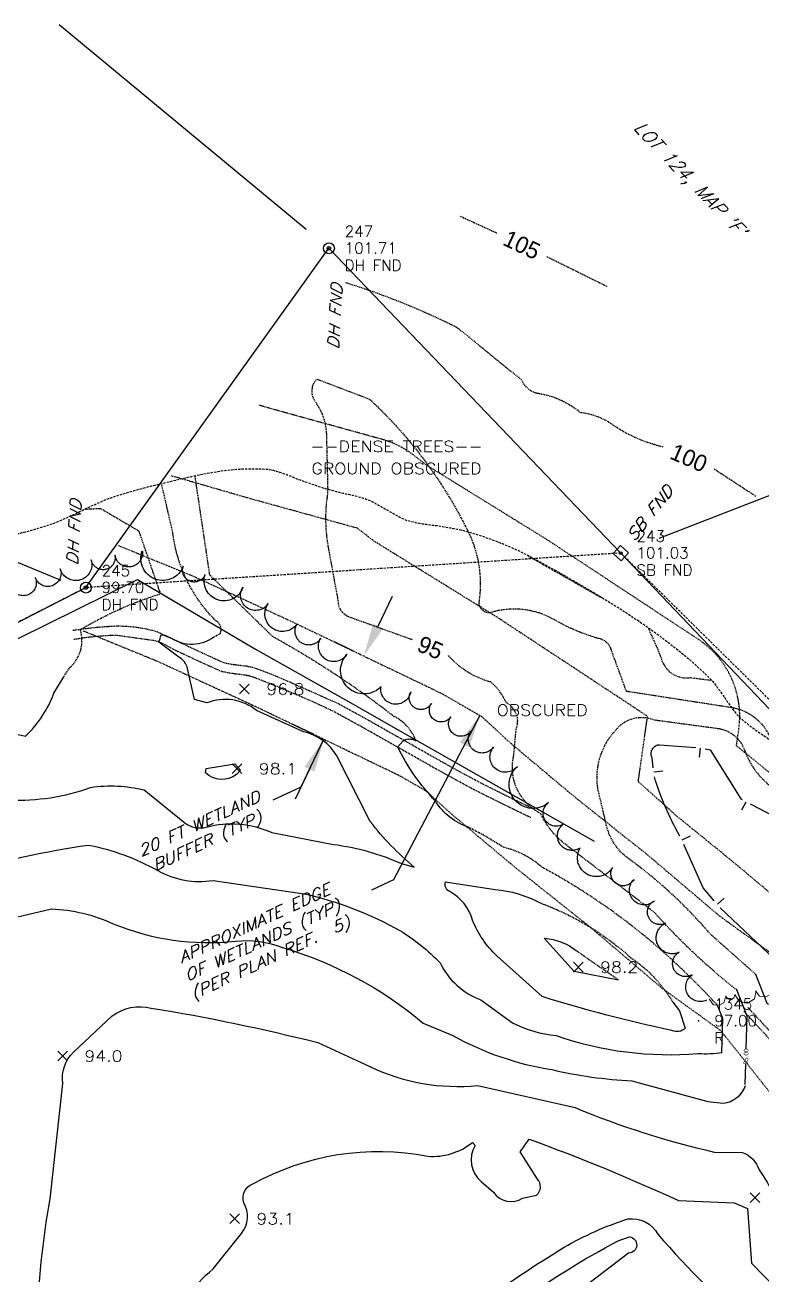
# Model space of a CAD drawing. Header units: feet. Extents: x 1023941 to 1026768, y 90264 to 94497.
# Drawn here: x 1025410.9 to 1025570.7, y 93540.8 to 93811.6 of the extents above; entities that cross this region are included whole.
import ezdxf
from ezdxf.enums import TextEntityAlignment as Align

# ---------------------------------------------------------------- set-up
doc = ezdxf.new("R2010")
doc.units = ezdxf.units.FT
doc.header["$MEASUREMENT"] = 0
for name, pattern in [('BORDER4', [0.4375, 0.125, -0.0625, 0.125, -0.0625, 0, -0.0625]), ('DASHDOT2', [0.5, 0.25, -0.11875, 0.0125, -0.11875]), ('DASHED', [0.75, 0.5, -0.25]), ('HIDDEN', [0.375, 0.25, -0.125]), ('HIDDEN2', [0.1875, 0.125, -0.0625]), ('LTP600', [40, 40, 0]), ('LTP707', [40, 40, 0])]:
    doc.linetypes.add(name, pattern=pattern)
for name, color, linetype in [('ANNOTATE', 10, 'Continuous'), ('CF-FORMLINE', 11, 'HIDDEN'), ('CF-INDEX', 11, 'Continuous'), ('CF-INTERMED', 9, 'Continuous'), ('CF-OB_INTER', 9, 'HIDDEN'), ('CF-OBDEPINT', 9, 'LTP707'), ('CF-OBS_INDX', 11, 'HIDDEN'), ('DENSE_WD', 9, 'DASHED'), ('DESC', 6, 'Continuous'), ('E1ABL', 4, 'Continuous'), ('E1WFL-DIG', 4, 'DASHDOT2'), ('E2BDL', 5, 'Continuous'), ('E6ABT-L', 4, 'Continuous'), ('E6BDW', 6, 'Continuous'), ('E6SBT', 6, 'Continuous'), ('E6TOS-R', 9, 'Continuous'), ('E6TRL', 9, 'Continuous'), ('E6WBL', 6, 'BORDER4'), ('E7B-S', 3, 'Continuous'), ('E7B-T', 3, 'Continuous'), ('E7WFT', 3, 'Continuous'), ('ELEV', 9, 'Continuous'), ('F1-E1COL', 11, 'Continuous'), ('F1-E6COL', 9, 'Continuous'), ('OBFENCE', 10, 'HIDDEN2'), ('OUTLINE', 9, 'HIDDEN'), ('PNTS', 6, 'Continuous'), ('SPOTELEV', 9, 'Continuous'), ('TEXT-OBS', 6, 'Continuous'), ('TREELINE', 9, 'LTP600'), ('VTEXT', 10, 'Continuous'), ('W6TOS', 10, 'Continuous'), ('W6TVL', 10, 'DASHED')]:
    doc.layers.add(name, color=color, linetype=linetype)
doc.styles.add('60', font='simplex.shx', dxfattribs={"width": 1.15, "height": 2.4})
doc.styles.add('60S', font='simplex.shx', dxfattribs={"width": 1.15, "oblique": 22, "height": 2.4})
doc.styles.add('80SL', font='simplex.shx', dxfattribs={"oblique": 22, "height": 2.8})
doc.styles.add('S6', font='SIMPLEX', dxfattribs={"height": 0.083333})
doc.linetypes.add('CLF', pattern='A,0.28,-0.017891,["X",Standard,S=0.065,R=0,X=0,Y=-0.024733],-0.0663', length=0.364191)
doc.dimstyles.get("Standard").update_dxf_attribs({"dimtxt": 0.18, "dimasz": 0.18, "dimexe": 0.18, "dimexo": 0.0625, "dimgap": 0.09, "dimtad": 0, "dimtih": 1, "dimtoh": 1, "dimdec": 4, "dimzin": 0, "dimdsep": 46, "dimtxsty": 'Standard', "dimcen": 0.09, "dimadec": 0, "dimazin": 0, "dimtfac": 1, "dimtdec": 4, "dimtofl": 0, "dimtmove": 0, "dimatfit": 3, "dimfxl": 1, "dimtolj": 1, "dimtzin": 0, "dimarcsym": 0})

# ---------------------------------------------------------------- blocks, each defined once
blk = doc.blocks.new('*U339')
at = {"layer": 'F1-E6COL', "elevation": 96, "flags": 128}
blk.add_lwpolyline([(1025561.98, 93588.92), (1025562.19, 93596.35), (1025561.05, 93599.2)], dxfattribs=at)
blk = doc.blocks.new('*U338')
at = {"layer": 'F1-E6COL', "elevation": 94, "flags": 128}
blk.add_lwpolyline([(1025572.96, 93574.29), (1025572.54, 93575.32), (1025576.84, 93591.18), (1025574.07, 93595.03), (1025573.27, 93599.14), (1025571.89, 93599.47), (1025569.33, 93605.89)], dxfattribs=at)
blk = doc.blocks.new('*U337')
at = {"layer": 'F1-E1COL', "elevation": 95, "flags": 128}
for points in [[(1025567.26, 93589.75), (1025567.47, 93596.85), (1025565.19, 93602.55)], [(1025567.04, 93582.02), (1025567.17, 93586.5)]]:
    blk.add_lwpolyline(points, dxfattribs=at)
at = {"layer": 'F1-E1COL', "insert": (1025567.21, 93588.13, 95), "char_height": 1, "attachment_point": 5, "rotation": 88.3411}
blk.add_mtext('{95.00}', dxfattribs=at)
blk = doc.blocks.new('TREE2')
at = {"color": 0, "linetype": 'ByBlock', "lineweight": 0}
for points in [[(0.22, 0.008), (0.188, 0.09), (0.106, 0.122), (0.024, 0.09), (-0.008, 0.008)], [(0.318, 0.008), (0.302, 0.041), (0.269, 0.057), (0.237, 0.041), (0.22, 0.008)], [(0.498, 0.008), (0.465, 0.073), (0.4, 0.09), (0.351, 0.073), (0.318, 0.008)]]:
    blk.add_lwpolyline(points, dxfattribs=at)
blk = doc.blocks.new('*D372')
at = {"layer": 'DEFPOINTS', "color": 0}
for p in [(1025484.33, 93674.91), (1025475.68, 93656.87), (1025475.68, 93656.87)]:
    blk.add_point(p, dxfattribs=at)
at = {"layer": 'E6SBT', "color": 0, "lineweight": -2}
for p, q in [((1025487.44, 93681.4), (1025490.56, 93687.89)), ((1025482.07, 93675.99), (1025477.84, 93678.02)), ((1025473.42, 93657.95), (1025469.19, 93659.99)), ((1025472.56, 93650.38), (1025469.45, 93643.89))]:
    blk.add_line(p, q, dxfattribs=at)
at = {"layer": 'E6SBT', "color": 0}
for points in [[(1025486.36, 93681.92), (1025488.52, 93680.88), (1025484.33, 93674.91)], [(1025471.48, 93650.9), (1025473.65, 93649.86), (1025475.68, 93656.87)]]:
    blk.add_solid(points, dxfattribs=at)
blk = doc.blocks.new('SB')
at = {"flags": 128}
blk.add_lwpolyline([(0.0294, 0.0294), (-0.0294, 0.0294), (-0.0294, -0.0294), (0.0294, -0.0294)], close=True, dxfattribs=at)
blk.add_circle((0, 0), 0.00738)
blk = doc.blocks.new('IP')
for radius in [0.0296, 0.00977]:
    blk.add_circle((0, 0), radius)
blk = doc.blocks.new('POINT')
blk.add_point((0, 0))
at = {"layer": 'DESC', "style": 'S6'}
blk.add_attdef('DESC', (0.1191, -0.1698), '', height=0.0833, dxfattribs=at)
at = {"layer": 'ELEV', "style": 'S6'}
blk.add_attdef('ELEV', (0.1191, -0.0403), '', height=0.0833, dxfattribs=at)
at = {"layer": 'PNTS', "style": 'S6'}
blk.add_attdef('POINT', (0.1191, 0.0855), '', height=0.0833, dxfattribs=at)
blk = doc.blocks.new('SPOT')
for p, q in [((-0.5, -0.5), (0.5, 0.5)), ((-0.5, 0.5), (0.5, -0.5))]:
    blk.add_line(p, q)
blk = doc.blocks.new('DEPRESS2')
blk.add_line((0.005859, -0.996094), (0.001953, -0.001953))

msp = doc.modelspace()

# ---------------------------------------------------------------- linework, layer by layer
at = {"layer": 'CF-FORMLINE', "flags": 128}
for points, elevation in [([(1025505.22, 93770.23), (1025513.18, 93766.58)], 105), ([(1025524.03, 93761.46), (1025537.17, 93754.97)], 105), ([(1025560.33, 93715.45), (1025569.35, 93709.55)], 100)]:
    msp.add_lwpolyline(points, dxfattribs=dict(at, elevation=elevation))
for points, elevation in [([(1025480.39, 93755.86, -0.040140881), (1025504.54, 93746.13), (1025518.56, 93734.74, 0.276588653), (1025522.36, 93731.81, -0.13176258), (1025531.29, 93727.71, -0.12933581), (1025538.60189, 93724.8553, 0.09202103), (1025549.32, 93720.23)], 100), ([(1025476.58, 93711.08), (1025476.29, 93723.08, 0.147876658), (1025473.71033, 93730.21062, -0.334276281), (1025474.14, 93734.93), (1025485.59, 93730.57, -0.091489764), (1025507.02, 93701.75)], 95), ([(1025564.15, 93663.77, -0.280029057), (1025572.76, 93656.34)], 95)]:
    msp.add_lwpolyline(points, format="xyb", dxfattribs=dict(at, elevation=elevation))
at = {"layer": 'CF-INDEX', "elevation": 95, "flags": 128}
msp.add_lwpolyline([(1025333.8, 93475.22), (1025382.72, 93501.02, -0.036782592), (1025385.4511, 93525.3304, 0.099821085), (1025379.73, 93543.87, 0.026528962), (1025383.6, 93584.21, -0.049389218), (1025394.82, 93615.02), (1025416.59, 93620.11, -0.098782072), (1025429.98033, 93616.89598, 0.124004916), (1025456.49006, 93613.09689, -0.126520228), (1025466.72, 93611.73, -0.103556268), (1025497.2, 93595.36), (1025503.65, 93592.64, 0.08653613), (1025525.08615, 93585.28404, 0.042979096), (1025542.49, 93582.82), (1025558.96, 93578.38), (1025562.29, 93577.98, 0.282837132), (1025567.12253, 93581.84431, -0.106466595)], format="xyb", dxfattribs=at)
at = {"layer": 'CF-INTERMED', "flags": 128}
for points, elevation in [([(1025442.63, 93678.78, 0.308044235), (1025451.83, 93679.05)], 97), ([(1025407.44, 93643.73, 0.099170414), (1025425.1, 93646.44, -0.094815791), (1025436.7, 93645.89), (1025445.52674, 93638.74045, 0.242328327), (1025450.17932, 93637.84972, -0.174422899), (1025464.36, 93636.66), (1025477.74986, 93634.08889, -0.073598733), (1025492.50609, 93629.94063), (1025495.24, 93629.17, -0.053824712), (1025485.73474, 93639.04484), (1025478.49, 93653.29, 0.208772617), (1025471.27, 93658.47), (1025461.06, 93663.11, 0.267968868), (1025450.323, 93664.77227), (1025447.64, 93665.48), (1025446.10686, 93672.19228, 0.229029557), (1025444.19757, 93674.66235), (1025439.91, 93677.88), (1025440.15, 93678.67)], 97), ([(1025285.93963, 93532.72519, 0.057882237), (1025295.62, 93557.4, -0.032363087), (1025307.02, 93574.18, 0.069119039), (1025317.2811, 93593.57113, -0.137544118), (1025339.38, 93613.88), (1025362.1674, 93628.95408, 0.088149042), (1025378.65, 93640.36), (1025382.07, 93647.34, -0.255214928), (1025387.94, 93651.94, 0.095772666), (1025403.08, 93659.31), (1025411.01, 93657.56, 0.11547071), (1025417.14, 93666.86), (1025419.12, 93670.18)], 98), ([(1025507.2, 93637.73, -0.176527898), (1025499.86, 93643.48, -0.076831524), (1025491.7, 93655.21), (1025492.9, 93656.56)], 96), ([(1025343.97, 93526.07), (1025351.13, 93563.94), (1025352.9, 93575.4), (1025354, 93580.48, 0.133045315), (1025364.73, 93596.69, 0.048412341), (1025373.62, 93619.66, -0.038839746), (1025397.31095, 93628.25614, -0.027338708), (1025424.55, 93633.95, -0.082869778), (1025439.64176, 93628.40827, 0.168236119), (1025451.6377, 93626.28456), (1025471.40847, 93623.38929, -0.072091434), (1025492.17674, 93615.41039, -0.062933886), (1025500.88522, 93608.41668, 0.194304558), (1025509.73, 93600.4), (1025516.56315, 93595.43354, 0.095936248), (1025526.08, 93592.66, 0.105342842), (1025556.8, 93588.78, 0.061156373), (1025562.05728, 93589.01873)], 96), ([(1025551.34, 93599.9), (1025552.77335, 93597.98813), (1025554.03, 93594.27, -0.321040273), (1025551.15805, 93593.74967, -0.023967584), (1025523.03, 93601.1), (1025513.17865, 93609.9574, -0.114645806), (1025507.93271, 93617.67134, 0.192921344), (1025503, 93623.87, -0.430691928), (1025502.08, 93625.97), (1025512.84, 93624.33, -0.100276554), (1025522.55, 93621.43)], 97), ([(1025539.58, 93604.64), (1025529.93, 93606.52), (1025523.47, 93613.77, -0.148457178), (1025530.53, 93610.99)], 98), ([(1025413.55, 93529.81, -0.03776539), (1025416.3, 93557.31), (1025419.05, 93582.29, -0.236252302), (1025421.35254, 93589.03023), (1025429.75, 93596.93, -0.218623461), (1025438.25, 93598.63, -0.021537058), (1025474.35, 93591.14), (1025485.65972, 93585.92445, 0.136990159), (1025509.01, 93581.85), (1025530.17, 93577.05, 0.043123987), (1025560.33893, 93567.41971), (1025566.48, 93567.35, -0.218984592), (1025570.05629, 93563.54578, -0.138058185), (1025574.55, 93551.91, -0.06454627), (1025586.67, 93540.25)], 94), ([(1025441.65687, 93529.01851, -0.107538934), (1025451.64, 93542.1), (1025457.84, 93549.8, 0.318658505), (1025458.29327, 93556.44742, -0.405716871), (1025460.30534, 93560.52447, -0.176643843), (1025498.19412, 93566.50731, 0.190103594), (1025507.89, 93569.5), (1025507.89, 93569.5), (1025508.46, 93568.83, 0.370073077), (1025509.8, 93561.03), (1025512.47, 93558.69, 0.401776503), (1025518.73205, 93557.41114), (1025521.81, 93558.1, 0.412817322), (1025521.99914, 93561.57609), (1025518.22, 93567.5), (1025520.19, 93570.24, -0.019076655), (1025552.56, 93556.93), (1025564.66, 93556.39), (1025567.54, 93555.2), (1025568.43, 93543.31), (1025574.20891, 93537.43472, -0.243799125)], 93), ([(1025492.10193, 93520.1675, -0.049142926), (1025527.7885, 93546.77554, -0.055219423), (1025541.6, 93552.92, -0.30853052), (1025548.12, 93549.62, 0.048043898), (1025569.73, 93528.63, 0.264368628)], 92), ([(1025497.38168, 93517.23832, -0.075324936), (1025539.60285, 93548.24484), (1025541.95, 93549.03, -0.961220802), (1025541.72, 93545.54), (1025529.4087, 93536.1433, 0.077934125)], 91)]:
    msp.add_lwpolyline(points, format="xyb", dxfattribs=dict(at, elevation=elevation))
at = {"layer": 'CF-INTERMED', "elevation": 98, "flags": 128}
msp.add_lwpolyline([(1025457.57, 93650.14), (1025456.7, 93649.21, -0.371382601), (1025450.03, 93649.62), (1025450.15, 93650.52), (1025456.38, 93651.54), (1025457.57, 93650.14)], format="xyb", close=True, dxfattribs=at)
at = {"layer": 'CF-OB_INTER', "flags": 128}
for points, elevation in [([(1025451.83, 93679.05), (1025453.16, 93679.75, 0.408575869), (1025452.26213, 93682.51606, -0.168871461), (1025442.89385, 93701.77975), (1025440.48, 93712.24)], 97), ([(1025492.9, 93656.56, -0.278293812), (1025495.64, 93656.54), (1025495.64, 93656.54, 0.197330498), (1025490.84654, 93661.8334, 0.03829238), (1025464.58, 93679.11), (1025450.95, 93692.44), (1025447.76, 93713.81)], 96), ([(1025419.12, 93670.18), (1025420.59, 93672.41, 0.296607725), (1025422.86, 93680.61, -0.060462886), (1025440.27, 93688.39), (1025435.62, 93701.92), (1025427.26, 93706.83), (1025423.77, 93706.67)], 98), ([(1025546.04, 93680.84), (1025548.15, 93676.16), (1025548.97, 93673.95, 0.361620842), (1025555.14287, 93670.22833), (1025559.72, 93669.65)], 96), ([(1025569.41378, 93605.84035), (1025569.41378, 93605.84035), (1025559.5, 93614.62, 0.060440805), (1025541.50879, 93631.17083, -0.192297452), (1025536.76, 93639.08), (1025535.13, 93645.89, -0.233527212), (1025538.94582, 93658.83795, -0.339632784), (1025547.29, 93661.08), (1025560.84893, 93659.26648, -0.294881733), (1025566.94702, 93654.35992, 0.209608935), (1025576.39064, 93644.49616), (1025585.23653, 93639.70455)], 94), ([(1025561.1151, 93599.10006, 0.028121735), (1025547.96769, 93611.93841, 0.053936825), (1025522.91728, 93629.18579, 0.122629252), (1025514.65497, 93633.45545), (1025510.85933, 93635.7653), (1025507.2, 93637.73)], 96), ([(1025522.55, 93621.43, -0.095649704), (1025542.17, 93609.59)], 97), ([(1025542.17, 93609.59, -0.110819256), (1025551.34, 93599.9)], 97)]:
    msp.add_lwpolyline(points, format="xyb", dxfattribs=dict(at, elevation=elevation))
for points, elevation in [([(1025520, 93696.6), (1025535.98, 93687.5)], 96), ([(1025440.15, 93678.67), (1025440.45, 93679.6), (1025442.63, 93678.78)], 97), ([(1025530.53, 93610.99), (1025538.96, 93605.17)], 98), ([(1025538.96, 93605.17), (1025539.58, 93604.64)], 98)]:
    msp.add_lwpolyline(points, dxfattribs=dict(at, elevation=elevation))
at = {"layer": 'CF-OBDEPINT', "elevation": 93, "flags": 128}
for points in [[(1025547.11, 93650.71), (1025546.83, 93652.93, -0.530341877), (1025548.44, 93655.69), (1025556.36, 93655.05)], [(1025552.86, 93635.89, -0.053153031), (1025547.35, 93648.72)]]:
    msp.add_lwpolyline(points, format="xyb", dxfattribs=at)
for points in [[(1025558.34, 93654.78), (1025559.46, 93654.61), (1025566.07, 93643.96), (1025566.36, 93643.81)], [(1025568.13, 93642.88), (1025580.53, 93636.39)], [(1025560.34, 93621.88), (1025557.92, 93624.67), (1025553.73, 93634.08)], [(1025573.43976, 93609.16537), (1025561.6, 93620.33)]]:
    msp.add_lwpolyline(points, dxfattribs=at)
at = {"layer": 'CF-OBS_INDX', "elevation": 95, "flags": 128}
for points in [[(1025494.92, 93678.39), (1025481.66271, 93683.16087, -0.340962385), (1025478.80961, 93686.83507), (1025476.8, 93697.8, -0.0874838), (1025476.54, 93710.13), (1025476.58, 93711.08)], [(1025507.02, 93701.75, -0.151627494), (1025509.29704, 93686.63581, 0.480119232), (1025511.81789, 93684.36371, -0.210238586), (1025525.52, 93682.86, 0.065593246), (1025535.77346, 93678.62054, -0.248277233), (1025537.9406, 93676.2133), (1025541.21, 93667.32), (1025564.15, 93663.77)], [(1025565.19085, 93602.54521, -0.04424424), (1025547.38, 93619.32), (1025528.13, 93634.03, -0.117563033), (1025522.64, 93640.81, -0.344237549), (1025516.84, 93653.24), (1025517.37, 93659.09, 0.392334967), (1025515.19907, 93664.80595, 0.11208301), (1025511.85673, 93669.28841, -0.153450955), (1025502.63, 93675.07)]]:
    msp.add_lwpolyline(points, format="xyb", dxfattribs=at)
at = {"layer": 'DENSE_WD', "elevation": 122.82, "flags": 128}
msp.add_lwpolyline([(1024880.98, 93438.82, -0.040634), (1024864.79, 93408.82, -0.010548), (1024861.92, 93405.42, 0.11195), (1024859.06, 93402.01, 0.063532), (1024864.09, 93390.21, 0.007072), (1024870.51, 93379.5), (1024872.18, 93376.77), (1024875.09, 93375.5, 0.020045), (1024886.52, 93379.58, 0.002662), (1024889.44, 93380.72, -0.190237), (1024892.35, 93381.86), (1024894.7, 93379.97), (1024897.83, 93379.5, 0.087858), (1024900.75, 93380.64, -0.146986), (1024903.68, 93381.79), (1024906.43, 93380.4), (1024917.06, 93386.81), (1024928.4, 93393.65, -0.032851), (1024934.39, 93395.32, 0.020848), (1024940.39, 93396.99, 0.010775), (1024943.36, 93398.24, -0.065118), (1024946.33, 93399.49, -0.120713), (1024951.75, 93397.61, 0.091102), (1024957.17, 93395.72, 0.174164), (1024968.45, 93400.68, 0.085172), (1024971.71, 93406.52, -0.029453), (1024974.96, 93412.35, -0.038138), (1024978.84, 93417.14, -0.066789), (1024984.38, 93420.13, 0.023147), (1024989.92, 93423.13, 0.016272), (1024999.34, 93430.69, 0.008188), (1025006.75, 93437.31, -0.0119), (1025014.15, 93443.93, -0.000909), (1025024.7, 93451.95, -0.000221), (1025029.69, 93455.73, 0.005224), (1025034.67, 93459.5, 0.005359), (1025039.61, 93463.58, -0.018614), (1025044.55, 93467.67, -0.01836), (1025049.97, 93470.94, 0.002146), (1025055.39, 93474.2, 0.002296), (1025061.12, 93477.8, -0.006199), (1025066.85, 93481.4, -0.006417), (1025072.96, 93484.82, 0.004193), (1025079.07, 93488.24, 0.003981), (1025084.77, 93491.67, -0.002025), (1025090.46, 93495.11, -0.002038), (1025096.25, 93498.47, 0.012141), (1025102.04, 93501.83, 0.011698), (1025107.28, 93505.59, -0.004165), (1025112.52, 93509.35, -0.004097), (1025117.79, 93512.87, 0.028247), (1025123.07, 93516.39, 0.031635), (1025127.87, 93521.62, -0.027291), (1025132.67, 93526.85, -0.029554), (1025139.01, 93531.19, 0.011962), (1025145.34, 93535.54, 0.008987), (1025156.07, 93544.42, 0.002664), (1025161.01, 93548.71, -0.016569), (1025165.96, 93553, -0.014619), (1025177.04, 93560.27, -0.003348), (1025188.78, 93567.35, -0.002106), (1025200.82, 93574.48, -0.002163), (1025211.71, 93580.81, -0.001304), (1025217.55, 93584.12, 0.003292), (1025223.38, 93587.43, 0.003989), (1025234.97, 93594.42, 0.001318), (1025240.3, 93597.72, -0.001344), (1025245.63, 93601.01, -0.001398), (1025251.2, 93604.38, 0.011242), (1025256.78, 93607.74, 0.028194), (1025268.66, 93616.57, 0.013471), (1025273.28, 93620.91, -0.023007), (1025277.9, 93625.26, -0.035663), (1025289.16, 93632.43, -0.013731), (1025295, 93635.29, 0.010265), (1025300.83, 93638.15, 0.010488), (1025306.53, 93641.55, -0.000757), (1025312.23, 93644.96, -0.000756), (1025317.95, 93648.32, 0.001301), (1025323.66, 93651.69), (1025334.91, 93658.48), (1025345.94, 93665.13), (1025357.07, 93671.84), (1025367.69, 93678.25), (1025378.44, 93684.73), (1025383.77, 93687.94, -0.00227), (1025389.25, 93691.15, -0.001038), (1025394.73, 93694.36, -0.003409), (1025404.09, 93699.73, -0.031854), (1025410.7, 93701.74, 0.016825), (1025417.31, 93703.75, 0.015623), (1025423.15, 93706.39, -0.018998), (1025429, 93709.04, -0.023928), (1025441.43, 93712.51, -0.026408), (1025454.25, 93715.14, -0.051208), (1025463.9, 93715.34, -0.049656), (1025469.78, 93713.33, 0.010359), (1025475.66, 93711.31, 0.008188), (1025480.42, 93710.07, -0.030167), (1025485.17, 93708.83, -0.029045), (1025489.34, 93706.59, 0.033222), (1025493.51, 93704.35, 0.045296), (1025499.84, 93703.21, -0.022078), (1025506.16, 93702.06, -0.039804), (1025518, 93697.69, -0.015101), (1025529.08, 93691.62, -0.012044), (1025539.68, 93685.29, -0.022597), (1025550.66, 93677.61, -0.037152), (1025559.99, 93669.41, -0.023019), (1025562.75, 93665.66, 0.029038), (1025565.51, 93661.91, 0.041065), (1025570.72, 93657.91, -0.032073), (1025575.92, 93653.91, -0.015342), (1025578.01, 93651.55, 0.024559), (1025580.1, 93649.2, 0.024403), (1025582.59, 93647.31, -0.026089), (1025585.08, 93645.41, -0.020586), (1025592.67, 93634), (1025599.48, 93622.72), (1025602.72, 93617.34, -0.000153), (1025605.93, 93612.01, -0.019745), (1025609.14, 93606.68, -0.028), (1025611.76, 93600.85, -0.062472), (1025613.28, 93594.67, -0.080878), (1025611.89, 93589.85, 0.080404), (1025610.5, 93585.02, 0.100347), (1025616.39, 93573.23, 0.02984), (1025620.34, 93568.65, -0.011376), (1025624.29, 93564.06, -0.002485), (1025631.42, 93554.1, -0.00201), (1025637.23, 93545.88, -0.003453), (1025643.51, 93535.67, -0.001191), (1025647.36, 93529.29, 0.003867), (1025651.21, 93522.9, 0.013358), (1025658.26, 93511.94, 0.141626), (1025662.54, 93513.68, -0.139235), (1025666.82, 93515.42, -0.049646), (1025674.28, 93505.44, -0.035593), (1025679.22, 93497.39, -0.195531), (1025675.9, 93484.66, -0.028057), (1025663.66, 93475.99, -0.004379), (1025651.4, 93468.35), (1025639.52, 93461.11), (1025627.32, 93453.68), (1025616.23, 93446.93, 0.00479), (1025605.52, 93440.26, 0.048124), (1025604.1, 93436.03, 0.121882), (1025603.32, 93422.87, 0.047256), (1025610.19, 93412.01, 0.02736), (1025614.49, 93406.34, 0.082435), (1025620.95, 93403.37, 0.05713), (1025627.43, 93402.84, -0.045991), (1025633.91, 93402.32, -0.044542), (1025639.61, 93399.63, 0.002298), (1025645.3, 93396.94, 0.00242), (1025651.35, 93394.21, -0.006538), (1025657.4, 93391.49, -0.01281), (1025663.76, 93388.32, -0.072651), (1025667.98, 93382.99, 0.02729), (1025672.19, 93377.67, 0.025875), (1025677.17, 93373.58, -0.031282), (1025682.14, 93369.48, -0.071036), (1025690.17, 93358.34, -0.036608), (1025692.29, 93352.06, 0.00204), (1025694.42, 93345.78, 0.00651), (1025699.25, 93332.28, 0.005459), (1025701.65, 93326.43, -0.013404), (1025704.05, 93320.58, -0.013714), (1025705.85, 93314.36, 0.03442), (1025707.65, 93308.15, 0.036592), (1025711.33, 93302.34, -0.103176), (1025715.01, 93296.54, -0.053371), (1025714.81, 93292.88, 0.062014), (1025714.61, 93289.22, 0.111284), (1025718.36, 93284.07, -0.062508), (1025722.11, 93278.93, -0.063695), (1025722.94, 93272.5, 0.007312), (1025723.77, 93266.08, 0.007573), (1025725.02, 93259.48, -0.02644), (1025726.27, 93252.89, -0.024871), (1025726.16, 93246.57, 0.023431), (1025726.05, 93240.26, 0.033082), (1025726.78, 93234.26, 0.086987), (1025733.39, 93222.89, 0.008951), (1025742.17, 93213.87, 0.007876), (1025751.29, 93204.87, 0.008167), (1025761.07, 93196.63, 0.002658), (1025766.22, 93192.48, -0.016152), (1025771.36, 93188.33, -0.023386), (1025775.85, 93183.93, -0.049054), (1025778.87, 93178.44, 0.024456), (1025781.89, 93172.95, 0.06713), (1025791.47, 93161.92, 0.044577), (1025804.12, 93154.5, 0.013768), (1025810.17, 93151.85, -0.010408), (1025816.21, 93149.19, -0.010262), (1025821.93, 93146.09, 0.004543), (1025827.64, 93142.99, 0.004458), (1025833.36, 93140.16, -0.005332), (1025839.08, 93137.32, -0.014709), (1025847.67, 93132.65, -0.047843), (1025851.89, 93127.96, 0.001991), (1025856.12, 93123.28, 0.007379), (1025864.6, 93114.18, 0.029296), (1025869.52, 93110.96, -0.001752), (1025874.43, 93107.74, -0.007803), (1025885.88, 93099.99, -0.053285), (1025893.81, 93090.6, -0.023126), (1025896.92, 93085.15, 0.000159), (1025900.03, 93079.71, 0.000177), (1025903.5, 93073.64, 0.002747), (1025906.97, 93067.57, 0.002607), (1025910.39, 93061.88, -0.012985), (1025913.81, 93056.2, -0.019667), (1025919.39, 93044.26, -0.008968), (1025922.08, 93037.33, 0.036877), (1025924.77, 93030.39), (1025926.34, 93027.81, -0.024385), (1025934.28, 93012.89, -0.019986), (1025938.75, 93002.58, -0.008138), (1025939.85, 92999.29, 0.006371), (1025940.95, 92996, 0.009499), (1025947.18, 92981.54, 0.002327), (1025949.85, 92975.67, -0.020216), (1025952.52, 92969.81, -0.025317), (1025955.99, 92956.89, -0.00997), (1025957.35, 92949.65, 0.004952), (1025958.72, 92942.42, 0.012414), (1025961.84, 92928.77, 0.007585), (1025963.52, 92923.19, -0.014467), (1025965.2, 92917.6, -0.027096), (1025967.44, 92904.32, -0.011332), (1025967.95, 92897.65, 0.020028), (1025968.46, 92890.97, 0.05045), (1025971.93, 92876.95, 0.017606), (1025978.33, 92864.64, 0.005298), (1025981.87, 92858.5, -0.028376), (1025985.4, 92852.35, -0.041125), (1025989.46, 92839.12, -0.032696), (1025991.77, 92825.31, -0.025688), (1025992.26, 92810.56, -0.009097), (1025991.97, 92804.05, 0.015653), (1025991.69, 92797.54, 0.016736), (1025992.28, 92790.6, -0.011146), (1025992.87, 92783.66, -0.026538), (1025992.83, 92770.1, -0.011767), (1025992.28, 92765.46, 0.020468), (1025991.73, 92760.82, 0.049751), (1025992.18, 92751.33, 0.05814), (1025997.28, 92737.77, 0.008538), (1026004.54, 92725.29, 0.002499), (1026008.48, 92718.8, -0.002548), (1026012.42, 92712.32, -0.008196), (1026019.21, 92700.65, -0.04665), (1026024.07, 92687.45, -0.005091), (1026026.22, 92674.2, -0.004709), (1026028.39, 92659.91, -0.004907), (1026028.98, 92654.27, 0.000967), (1026029.58, 92648.63, 0.001233), (1026030.41, 92641.45, -0.028743), (1026031.23, 92634.27, -0.03403), (1026030.35, 92623.78, -0.037093), (1026026.49, 92610.81, 0.271457), (1026022.62, 92597.84, 0.165341), (1026032, 92595.68, -0.027553), (1026041.37, 92593.51, -0.04927), (1026056.54, 92586.51, -0.071993), (1026067.85, 92578.46, -0.15325), (1026066.94, 92569.79, 0.008407), (1026066.02, 92561.13, 0.031398), (1026065.36, 92543.34, 0.063987), (1026068.85, 92537.92, -0.006418), (1026072.34, 92532.51, -0.006541), (1026075.61, 92526.81, 0.0169), (1026078.87, 92521.11, 0.017664), (1026083.08, 92515.68, -0.075092), (1026087.28, 92510.25, -0.04351), (1026088.03, 92506.28, 0.000986), (1026088.78, 92502.32, 0.0059), (1026091.31, 92489.64, 0.025539), (1026094.12, 92482.79, -0.005102), (1026096.92, 92475.94, -0.015535), (1026101.48, 92463.44, -0.027153), (1026102.47, 92456.4, 0.016205), (1026103.46, 92449.36, 0.015798), (1026105.29, 92442.67, -0.007059), (1026107.12, 92435.99, -0.018887), (1026110.09, 92422.11, -0.021128), (1026110.88, 92411.13, 0.009949), (1026111.66, 92400.15, 0.014193), (1026114.29, 92384.67, -0.002499), (1026116.92, 92369.2, -0.004249), (1026119.17, 92354.64, -0.021393), (1026120.06, 92341.5, -0.024885), (1026119.77, 92328.56, -0.0141), (1026118.9, 92322.11, 0.016807), (1026118.02, 92315.65, 0.017876), (1026118.05, 92308.72, -0.010751), (1026118.08, 92301.78, -0.029827), (1026116.91, 92287.69, -0.023816), (1026114.97, 92280.72, 0.044615), (1026113.03, 92273.75, 0.052416), (1026112.92, 92267.6, 0.00739), (1026120.18, 92255.74, 0.001803), (1026123.74, 92250.11, -0.060552), (1026127.3, 92244.48, -0.028033), (1026127.95, 92241.43, 0.035597), (1026128.61, 92238.38, 0.052736), (1026131.06, 92234.5, -0.094175), (1026133.51, 92230.61, -0.068054), (1026133.24, 92227.25, 0.019811), (1026132.97, 92223.89, 0.040974), (1026134.1, 92217.04, -0.018982), (1026135.23, 92210.18, -0.012976), (1026135.39, 92196.36, -0.003728), (1026135.27, 92189.78, 0.006857), (1026135.14, 92183.2, 0.006636), (1026135.36, 92176.83, -0.005474), (1026135.59, 92170.47, -0.005373), (1026135.54, 92164.22, 0.024239), (1026135.48, 92157.97, 0.008493), (1026137.9, 92145.31, 0.004517), (1026139.23, 92138.83, 0.021503), (1026145.7, 92126.35, 0.006312), (1026149.38, 92120.02, -0.03677), (1026153.07, 92113.7, -0.070527), (1026156.4, 92100.15, -0.007307), (1026155.95, 92087.02, -0.006039), (1026154.6, 92066.54, 0.080552), (1026153.24, 92046.05, 0.043541), (1026155.97, 92037.82, 0.057876), (1026160.9, 92031.68, -0.073535), (1026165.83, 92025.54, -0.049992), (1026166.82, 92020.22, 0.035451), (1026167.82, 92014.9, 0.071705), (1026174.01, 92006.07, -0.092857), (1026180.2, 91997.25, -0.066327), (1026180.05, 91989.42, 0.107752), (1026179.9, 91981.59, 0.094166), (1026184.75, 91976.66, -0.094372), (1026189.6, 91971.73, -0.086696), (1026189.99, 91965.36, 0.017063), (1026190.38, 91958.98, 0.06052), (1026193.96, 91942.8, 0.126968), (1026202.82, 91929.55, 0.122458), (1026212.11, 91928.67, -0.144956), (1026221.4, 91927.79, -0.029896), (1026227.98, 91916.49, -0.009189), (1026231.28, 91909.82, 0.00967), (1026234.57, 91903.15, 0.017124), (1026242.1, 91890.46, 0.008859), (1026245.89, 91884.67, 0.00502), (1026273.75, 91854.17, 0.000435), (1026278.44, 91849.11, -0.015907), (1026283.13, 91844.04, -0.020063), (1026291.18, 91832.77, -0.022308), (1026298.48, 91821.16, -0.023468), (1026303.18, 91809.15, -0.00839), (1026305.26, 91802.62, 0.017253), (1026307.34, 91796.1, 0.019452), (1026312.93, 91784.31, 0.02296), (1026318.73, 91773.61), (1026320.83, 91771.38, 0.131605), (1026326.65, 91773.31), (1026329.44, 91775.05), (1026331.12, 91777.79, 0.096858), (1026331.72, 91784.92, -0.014039), (1026332.32, 91792.05, -0.026964), (1026334.94, 91805.42, -0.014584), (1026337.14, 91812.39, 0.014728), (1026339.34, 91819.35, 0.041729), (1026342.09, 91833.78, 0.058967), (1026340.89, 91847.62, 0.053559), (1026337.23, 91859.92, 0.017071), (1026330.79, 91870.99, 0.005026), (1026327.32, 91876.44, -0.003814), (1026323.85, 91881.89, -0.009874), (1026317.29, 91892.93, -0.021053), (1026310.44, 91906.27, -0.02547), (1026305.83, 91918.23, -0.023257), (1026302.28, 91931.67, -0.008871), (1026301.14, 91937.84, 0.008611), (1026299.99, 91944, 0.025547), (1026296.72, 91956.62, 0.01845), (1026290.84, 91969.2, 0.005475), (1026287.76, 91975.09, -0.013295), (1026284.68, 91980.97, -0.024295), (1026280.71, 91990.73, -0.028297), (1026277.19, 92004.34, -0.028006), (1026274.95, 92017.81, -0.042707), (1026274.78, 92030.49, -0.027457), (1026276.12, 92037.11, 0.010959), (1026277.46, 92043.73, 0.026762), (1026278.87, 92055.77, 0.035515), (1026278.11, 92068.9, 0.018579), (1026275.87, 92081.71, 0.020266), (1026273.09, 92093.7, 0.05048), (1026268.32, 92104.68, 0.032202), (1026264.24, 92110.02, -0.009564), (1026260.15, 92115.36, -0.030026), (1026252.66, 92126.91, -0.055105), (1026248.63, 92138.58, -0.025561), (1026247.89, 92144.51, 0.024575), (1026247.15, 92150.44, 0.056028), (1026243.21, 92162.16, 0.035347), (1026235.52, 92173.67, 0.00992), (1026231.88, 92178.21, -0.003292), (1026228.24, 92182.75, -0.01148), (1026220.99, 92192.31, -0.019721), (1026214.05, 92205.58, -0.005082), (1026211.48, 92211.08, 0.009548), (1026208.91, 92216.59, 0.001153), (1026201.93, 92228.81, 0.000211), (1026199.43, 92233.16, -0.031609), (1026196.93, 92237.52, -0.057918), (1026194.07, 92248.74, -0.073155), (1026193.62, 92263.46, -0.043537), (1026198.11, 92276.82)], format="xyb", dxfattribs=at)
at = {"layer": 'E1ABL'}
for p, q in [((1025471.85729, 93767.32914), (1025418.30079, 93811.64739)), ((1025418.69321, 93691.25767), (1025135.10651, 93809.29153)), ((1025548.40079, 93700.46386), (1025650.87514, 93740.23804))]:
    msp.add_line(p, q, dxfattribs=at)
at = {"layer": 'E1WFL-DIG', "flags": 128}
for points in [[(1025665.4534, 93566.86626), (1025650.46056, 93569.37766), (1025635.41267, 93572.95752), (1025620.24664, 93585.44834), (1025602.87848, 93599.90282), (1025585.99468, 93612.82553), (1025580.74178, 93616.59078), (1025564.52322, 93630.19452), (1025552.07871, 93640.29879), (1025543.85535, 93647.70538), (1025545.85524, 93661.82984), (1025513.51998, 93683.12527), (1025486.4131, 93699.87923), (1025482.94703, 93702.58768), (1025459.02657, 93709.18352), (1025442.44129, 93713.98674)], [(1025431.06523, 93698.88093), (1025447.50091, 93692.15221), (1025469.03037, 93682.24276), (1025501.23951, 93666.79385), (1025509.93821, 93661.78683), (1025515.71701, 93656.39912), (1025529.8165, 93644.57766), (1025546.0353, 93631.68459), (1025561.23236, 93618.77042), (1025575.59903, 93608.38062), (1025581.15217, 93601.47057), (1025596.99099, 93581.46543), (1025606.1493, 93573.43975), (1025616.76821, 93562.46186), (1025641.91704, 93562.42947), (1025667.36733, 93562.80562)]]:
    msp.add_lwpolyline(points, dxfattribs=at)
at = {"layer": 'E2BDL'}
for p, q in [((1025476.76134, 93763.27101), (1025540.04171, 93697.21938)), ((1025540.04171, 93697.21938), (1025615.9146, 93617.56993))]:
    msp.add_line(p, q, dxfattribs=at)
at = {"layer": 'E6BDW'}
for p, q in [((1025424.07262, 93689.7316), (1025476.76134, 93763.27101)), ((1025326.4054, 93639.97844), (1025424.07262, 93689.7316))]:
    msp.add_line(p, q, dxfattribs=at)
at = {"layer": 'E6SBT', "flags": 128}
msp.add_lwpolyline([(1025464.66572, 93643.73199), (1025470.73227, 93646.56087), (1025475.67821, 93656.87257)], dxfattribs=at)
at = {"layer": 'E6WBL', "flags": 128}
for points in [[(1025668.75749, 93586.59145), (1025654.43153, 93588.99114), (1025644.55013, 93591.3419), (1025633.00103, 93600.8538), (1025615.35849, 93615.53663), (1025597.90142, 93628.89812), (1025593.0118, 93632.40297), (1025577.25378, 93645.62041), (1025565.151, 93655.44722), (1025565.65772, 93659.02599, 0.290010178), (1025556.85558, 93678.53291), (1025524.27991, 93699.98666), (1025497.86231, 93716.31461), (1025495.26153, 93718.34689, 0.098883237), (1025488.26344, 93721.86813), (1025464.46677, 93728.42984), (1025461.54517, 93729.27596)], [(1025423.48772, 93680.37197), (1025439.5274, 93673.80538), (1025460.52403, 93664.14118), (1025491.91302, 93649.08564), (1025497.97539, 93645.59611), (1025502.46372, 93641.41153), (1025517.16668, 93629.08411), (1025533.33359, 93616.23229), (1025548.87789, 93603.02303), (1025561.69649, 93593.75279), (1025565.51692, 93588.99883), (1025582.44056, 93567.62351), (1025592.34756, 93558.94174), (1025602.39299, 93548.55671, 0.202900291), (1025616.74246, 93542.46187), (1025642.05195, 93542.42928)]]:
    msp.add_lwpolyline(points, format="xyb", dxfattribs=at)
at = {"layer": 'OBFENCE', "linetype": 'CLF', "flags": 128}
msp.add_lwpolyline([(1025190.28, 93560.08), (1025225.79, 93581.59), (1025251.04, 93595.92), (1025288.92, 93616.63), (1025304.41, 93624.7), (1025334.4, 93640.34), (1025360.87, 93654.14), (1025373.48, 93660.71), (1025409.42, 93678.7), (1025435.25, 93691.49), (1025460.83, 93676.42), (1025482, 93664.44), (1025482, 93664.44), (1025484.02, 93663.3), (1025484.02, 93663.3), (1025494.33, 93657.48), (1025534.3, 93634.78)], dxfattribs=at)
at = {"layer": 'OUTLINE', "flags": 128}
for points in [[(1025421.26, 93680.48, -0.030253), (1025430.55, 93681.42, -0.077378), (1025439.59, 93680.17), (1025442.54, 93678.78), (1025447.27, 93676.55, 0.007761), (1025454.09, 93673.45, 0.030579), (1025457.19, 93672.96, -0.023294), (1025460.29, 93672.47, -0.020831), (1025468.3, 93669.27), (1025472.39, 93667.46), (1025475.36, 93666.14), (1025478.52, 93664.74, -0.006808), (1025487.25, 93659.94), (1025492.2, 93657.14), (1025500.18, 93652.62, 0.005413), (1025509.25, 93647.65, 0.006222), (1025521.37, 93641.69)], [(1025421.46, 93678.54, -0.034432), (1025430.52, 93679.46), (1025437.17, 93678.54), (1025439.02, 93678.28, -0.061985), (1025442.74, 93676.53, 0.001789), (1025446.46, 93674.78, 0.00647), (1025453.52, 93671.57, 0.030094), (1025456.65, 93671.07, -0.0238), (1025459.77, 93670.58, -0.014408), (1025467.55, 93667.47, -0.014581), (1025477.65, 93663, -0.004922), (1025486.3, 93658.24), (1025496.07, 93652.71), (1025499.23, 93650.92, 0.006802), (1025508.35, 93645.92, 0.006215), (1025520.52, 93639.95)]]:
    msp.add_lwpolyline(points, format="xyb", dxfattribs=at)
for points in [[(1025566.75, 93597.9), (1025583.76, 93579.56), (1025590.16, 93572.66), (1025605.66, 93556.54), (1025610.77, 93550.82), (1025614.92, 93546.17), (1025618.35, 93542.07), (1025620.09, 93542.27), (1025624.58, 93542.8)], [(1025567.63, 93598.71), (1025568.19, 93598.12), (1025584.38, 93580.65), (1025591.03, 93573.48), (1025606.54, 93557.35), (1025615.83, 93546.95), (1025616.02, 93546.73), (1025618.86, 93543.34), (1025619.39, 93543.4), (1025624.44, 93543.99)]]:
    msp.add_lwpolyline(points, dxfattribs=at)
at = {"layer": 'TREELINE', "flags": 128}
msp.add_lwpolyline([(1025558.67371, 93600.32705, -0.928641145), (1025555.53, 93605.81, -1), (1025552.7, 93610.71, -1), (1025549.72, 93616.98, -1), (1025547.38, 93621.87, -1), (1025542.93, 93626.51, -1), (1025538.24, 93629.05, -1), (1025531.27, 93633.32, -1), (1025527.72, 93638.56, -1), (1025524.39, 93643.15, -1), (1025517.64, 93650.97, -1), (1025512.43, 93655.14, -1), (1025507.56, 93658.63, -1), (1025503.21, 93661.72, -1), (1025499, 93664.61, -1), (1025494.51, 93667.15, -1), (1025488.08, 93668.28, -1), (1025480.69, 93675.28, -1), (1025475, 93678.76, -1), (1025469.84, 93681.82, -1), (1025463.6, 93686.27, -1), (1025458.14, 93689.81, -1), (1025449.93, 93692.57, -1), (1025445.2, 93694.37, -1), (1025436.3, 93697.69, -1), (1025430.38, 93696.73, -1), (1025425.24, 93695.72, -1), (1025418.52, 93693.77, -1), (1025413.11, 93691.89, -1), (1025407.88, 93689.72, -1), (1025401.24, 93686.61, -1), (1025395.71, 93683.77, -1), (1025388.82, 93679.7, -1), (1025384.33, 93677.1, -1), (1025377.2, 93673.49, -1), (1025372.01, 93671, -1), (1025364.79, 93667.56, -1), (1025359.44, 93665.09, -1), (1025353.92, 93662.74, -1), (1025349.05, 93660.57, -1), (1025343.85, 93657.94, -1), (1025338.38, 93654.75, -1), (1025333.48, 93651.89, -1), (1025328.53, 93648.98, -1), (1025323.9, 93646.23, -1), (1025318.77, 93643.13, -1), (1025314.19, 93640.38, -1), (1025308.63, 93637.13, -1), (1025303.12, 93634.02, -1), (1025298.21, 93631.2, -1), (1025292.88, 93628.11, -1), (1025288.29, 93625.43, -1), (1025283.07, 93622.47, -1), (1025278.44, 93619.83, -1), (1025273.59, 93617.04, -1), (1025268.12, 93613.84, -1), (1025263.25, 93610.94, -1), (1025256.97, 93607.16, -1), (1025251.37, 93603.8, -1), (1025244.21, 93599.54, -1), (1025239.71, 93596.85, -1), (1025231.95, 93592.17, -1), (1025227.1, 93589.24, -1), (1025220.44, 93585.2, -1), (1025214.78, 93581.69, -1), (1025209.67, 93578.53, -1), (1025203.13, 93574.54, -1), (1025197.75, 93571.32, -1), (1025190.78, 93567.39, -1), (1025185.85, 93564.5, -1), (1025179.21, 93560.05, -1), (1025174.52, 93556.85, -1), (1025169.97, 93554.07, -1), (1025163.59, 93549.79, -1), (1025159.16, 93545.26, -1), (1025155.22, 93541.19, -1), (1025151, 93537.48, -1), (1025145.7, 93533.43, -1), (1025141.11, 93529.58, -1), (1025135.47, 93524.38, -1), (1025130.61, 93520.1, -1), (1025125.74, 93516.05, -1), (1025119.61, 93510.91, -1), (1025115, 93506.98, -1), (1025109.15, 93501.5, -1), (1025104.92, 93498.25, -1), (1025098.78, 93494.11, -1), (1025094.16, 93491.39, -1), (1025089.33, 93488.44, -1), (1025082.02, 93483.99, -1), (1025076.33, 93480.53, -1), (1025071.26, 93477.32, -1), (1025064.96, 93472.94, -1), (1025059.88, 93469.08, -1), (1025053.99, 93463.65, -1), (1025050.09, 93460.2, -1), (1025043.56, 93455.58, -1), (1025038.47, 93452.25, -1), (1025033.99, 93449.35, -1), (1025027.23, 93445.01, -1), (1025021.82, 93441.73, -1), (1025017.1, 93438.59, -1), (1025012.5, 93435.08, -1), (1025007.55, 93430.61, -1), (1025003.19, 93426.49, -1), (1024999.7, 93422.89, -1), (1024995.69, 93418.38, -1), (1024991.34, 93413.77, -1), (1024987.38, 93409.72, -1), (1024983.83, 93406.26, -1), (1024978.85, 93401.83, -1), (1024974.23, 93398, -1), (1024970.3, 93395.07, -1), (1024965.87, 93392.14, -1), (1024960.36, 93389.02, -1), (1024955.25, 93386.58, -1), (1024948.38, 93385.35, -1), (1024941.72, 93384.98, -1), (1024935.83, 93384.32, -1), (1024931.08, 93381.9, -1), (1024926.77, 93379.28, -1), (1024921.57, 93375.66, -1), (1024917.42, 93371.8, -1), (1024917.68, 93365.1, -1), (1024920.73, 93359.17, -1), (1024922, 93353.3, -1), (1024920.99, 93348.06, -1), (1024916.66, 93340.41, -1), (1024910.57, 93341.35, -1), (1024906.69, 93345.48, -1), (1024903.44, 93349.95, -1), (1024900.65, 93354.27, -1), (1024897.63, 93359.45, -1), (1024894.59, 93363.83, -1), (1024889.89, 93368.24, -1), (1024884.1, 93371.45, -1), (1024879.9, 93375.25, -1), (1024874.37, 93380.94, -1), (1024870.33, 93386.24, -1), (1024866.9, 93391.16, -1), (1024862.67, 93397.56, -1), (1024859.12, 93403.18, -1), (1024855.03, 93410.06, -1), (1024852.24, 93414.57, -1), (1024847.71, 93421.17, -1), (1024844.37, 93425.61, -1), (1024840.86, 93429.63, -1), (1024835.79, 93435.61, -1), (1024832.23, 93440.85, -1), (1024829.17, 93445.62, -1), (1024826.5, 93449.82, -1), (1024822.99, 93455.49, -1), (1024819.83, 93460.6, -1), (1024817.04, 93465.14, -1), (1024813.83, 93470.41, -1), (1024810.53, 93475.82, -1), (1024807.69, 93480.72, -1), (1024805.1, 93485.57, -1), (1024802.28, 93491.61, -1), (1024799.87, 93497.11, -1), (1024798.04, 93501.71, -1), (1024796.2, 93506.73, -1), (1024794.36, 93513.15, -1), (1024791.55, 93518.07, -1), (1024787.01, 93524.83, -1), (1024782.28, 93529.52, -1), (1024778.07, 93533.8, -1), (1024773.66, 93540.07, -1), (1024770.78, 93544.58, -1), (1024766.42, 93551.3, -1), (1024763.99, 93555.58, -1), (1024760.65, 93562.87, -1), (1024758.9, 93567.83, -1), (1024758.05, 93573.09, -1), (1024760.68, 93582.13, -1), (1024765.77, 93585.91, -1), (1024770.65, 93588.79, -1), (1024777.44, 93589.73, -1), (1024782.42, 93585.3, -1), (1024786.88, 93578.27, -1), (1024790.16, 93572.91, -1), (1024794.71, 93564.94, -1), (1024797.52, 93560.01, -1), (1024801.67, 93552.59, -1), (1024804.91, 93546.76, -1), (1024807.52, 93541.36, -1), (1024809.48, 93533.94, -1), (1024811.58, 93527.27, -1), (1024813.59, 93522.16, -1), (1024816.04, 93517.05, -1), (1024819.76, 93510.73, -1), (1024823.09, 93505.29, -1), (1024827.11, 93498.37, -1), (1024829.87, 93493.29, -1), (1024833.17, 93486, -1), (1024835.31, 93481.43, -1), (1024839.31, 93474.51, -1), (1024842.76, 93468.8, -1), (1024845.85, 93463.66, -1), (1024849.85, 93457.12, -1), (1024852.44, 93452.93, -1), (1024855.07, 93448.75, -1), (1024859.37, 93442.01, -1), (1024862.17, 93437.79, -1), (1024866.1, 93432.58, -1), (1024872.72, 93427.52, -1), (1024878.12, 93425.66, -1), (1024884.83, 93426.38, -1), (1024884.83, 93426.38)], format="xyb", dxfattribs=at)
at = {"layer": 'W6TVL'}
for p, q in [((1025540.04171, 93697.21938), (1025424.07262, 93689.7316)), ((1025630.36633, 93608.16821), (1025540.04171, 93697.21938)), ((1025424.07262, 93689.7316), (1025326.4054, 93639.97844))]:
    msp.add_line(p, q, dxfattribs=at)

# ---------------------------------------------------------------- block references
at = {"layer": 'CF-OBDEPINT', "yscale": 2, "zscale": 2}
for p, xscale, rotation in [((1025557.35, 93654.93, 93), 1.999999999973655, 352.8510889998143), ((1025547.23, 93649.71, 93), 2.000000000000602, 96.95544100030452), ((1025567.24, 93643.34, 93), 2.000000000012621, 332.3119950000975), ((1025553.3, 93634.98, 93), 1.999999999991041, 115.7577539995472), ((1025561, 93621.13, 93), 2.000000000001579, 130.9804880003446)]:
    msp.add_blockref('DEPRESS2', p, dxfattribs=dict(at, xscale=xscale, rotation=rotation))
at = {"layer": 'E6TOS-R', "xscale": 28.80000000004657, "yscale": 28.80000000000291, "zscale": 28.79999999999999}
msp.add_blockref('POINT', (1025556.89739, 93595.84559), dxfattribs=at).add_auto_attribs({'ELEV': '97.00', 'POINT': '1345', 'DESC': 'R'})
at = {"layer": 'E6TRL', "xscale": 20.39432708908828, "yscale": 20.39432708903041, "zscale": 20.39432708903704, "rotation": 190.2361414582192}
for p in [(1025579.23261, 93604.31462), (1025569.19775, 93602.50253)]:
    msp.add_blockref('TREE2', p, dxfattribs=at)
at = {"layer": 'E7B-S', "xscale": 40, "yscale": 40, "zscale": 40}
for p in [(1025476.76134, 93763.27101), (1025424.07262, 93689.7316)]:
    msp.add_blockref('IP', p, dxfattribs=at)
at = {"layer": 'E7B-S', "xscale": 39.99999999998639, "yscale": 40, "zscale": 40, "rotation": 227.5653636193688}
msp.add_blockref('SB', (1025540.04171, 93697.21938), dxfattribs=at)
at = {"layer": 'F1-E1COL'}
msp.add_blockref('*U337', (0, 0), dxfattribs=at)
at = {"layer": 'F1-E6COL'}
for name in ['*U338', '*U339']:
    msp.add_blockref(name, (0, 0), dxfattribs=at)
at = {"layer": 'SPOTELEV', "xscale": 2.099999999976717, "yscale": 2.100000000005821, "zscale": 2.1}
for p in [(1025458.46, 93667.73), (1025456.84, 93650.49), (1025530.85, 93607.48), (1025419.03, 93588.22), (1025569.15, 93557.5), (1025456.32, 93552.95)]:
    msp.add_blockref('SPOT', p, dxfattribs=at)
at = {"layer": 'W6TOS', "xscale": 28.80000000004657, "yscale": 28.80000000000291, "zscale": 28.79999999999999}
for p, values in [((1025476.76134, 93763.27101), {'ELEV': '101.71', 'POINT': '247', 'DESC': 'DH FND'}), ((1025540.04171, 93697.21938), {'ELEV': '101.03', 'POINT': '243', 'DESC': 'SB FND'}), ((1025424.07262, 93689.7316), {'ELEV': '99.70', 'POINT': '245', 'DESC': 'DH FND'})]:
    msp.add_blockref('POINT', p, dxfattribs=at).add_auto_attribs(values)

# ---------------------------------------------------------------- texts
at = {"layer": 'ANNOTATE'}
for s, rotation, p in [('105', 334.761667, (1025518.61, 93764.02)), ('100', 336.509193, (1025554.83, 93717.84)), ('95', 336.70312, (1025498.77, 93676.73))]:
    msp.add_text(s, height=3.6, rotation=rotation, dxfattribs=at).set_placement(p, align=Align.MIDDLE_CENTER)
at = {"layer": 'E6ABT-L', "style": '80SL', "oblique": 22}
msp.add_text("LOT 124, MAP 'F'", height=2.8, rotation=314, dxfattribs=at).set_placement((1025542.66523, 93789.23975))
at = {"layer": 'E6SBT', "style": '60S', "oblique": 22, "width": 1.15}
for s, p in [('20 FT WETLAND', (1025449.0296, 93637.43729)), ('BUFFER (TYP)', (1025450.76838, 93633.70848))]:
    msp.add_text(s, height=2.4, rotation=25, dxfattribs=at).set_placement(p, align=Align.CENTER)
at = {"layer": 'E7B-T', "style": '60S', "oblique": 22, "width": 1.15}
for s, rotation, p in [('DH FND', 86.7402413, (1025478.87346, 93741.3239)), ('SB FND', 51.8864541, (1025542.94257, 93699.57806)), ('DH FND', 86.7402413, (1025422.28666, 93694.51476))]:
    msp.add_text(s, height=2.4, rotation=rotation, dxfattribs=at).set_placement(p)
at = {"layer": 'E7WFT', "style": '60S', "oblique": 22, "width": 1.15}
for s, p in [('APPROXIMATE EDGE', (1025461.02922, 93615.88638)), ('OF WETLANDS (TYP)', (1025462.76799, 93612.15757)), ('(PER PLAN REF.  5)', (1025464.50677, 93608.42876))]:
    msp.add_text(s, height=2.4, rotation=25, dxfattribs=at).set_placement(p, align=Align.CENTER)
at = {"layer": 'SPOTELEV', "style": '60', "width": 1.15}
for s, p in [('96.8', (1025467.33, 93667.73)), ('98.1', (1025465.71, 93650.49)), ('98.2', (1025539.71, 93607.48)), ('94.0', (1025427.89, 93588.22)), ('93.1', (1025465.19, 93552.95))]:
    msp.add_text(s, height=2.4, dxfattribs=at).set_placement(p, align=Align.MIDDLE_CENTER)
at = {"layer": 'TEXT-OBS', "style": '60', "width": 1.15}
msp.add_text('OBSCURED', height=2.4, dxfattribs=at).set_placement((1025523.03, 93663.18), align=Align.MIDDLE_CENTER)
at = {"layer": 'VTEXT', "style": '60', "width": 1.15}
for s, p in [('--DENSE TREES--', (1025491.4315, 93720.34017)), ('GROUND OBSCURED', (1025491.4315, 93715.54017))]:
    msp.add_text(s, height=2.4, dxfattribs=at).set_placement(p, align=Align.MIDDLE_CENTER)

# ---------------------------------------------------------------- dimensions: what is measured, and where the dimension line sits
at = {"layer": 'E6SBT'}
dim = msp.add_aligned_dim(p1=(1025484.32761, 93674.90553), p2=(1025475.67821, 93656.87257), distance=0, text=' ', dimstyle='Standard', override={"dimscale": 40, "dimexo": 0.0625, "dimdec": 4, "dimaunit": 0}, dxfattribs=at)
dim.commit()
dim.dimension.update_dxf_attribs({"geometry": '*D372', "text_midpoint": (1025480.00291, 93665.88905)})

# ---------------------------------------------------------------- leaders
at = {"layer": 'E7WFT'}
msp.add_leader([(1025509.50041, 93662.03883), (1025490.77633, 93626.40278), (1025486.01934, 93624.18456)], dimstyle='Standard', override={"dimscale": 40, "dimexo": 0.0625, "dimtxsty": '60S'}, dxfattribs=at)

doc.saveas('drawing.dxf')
